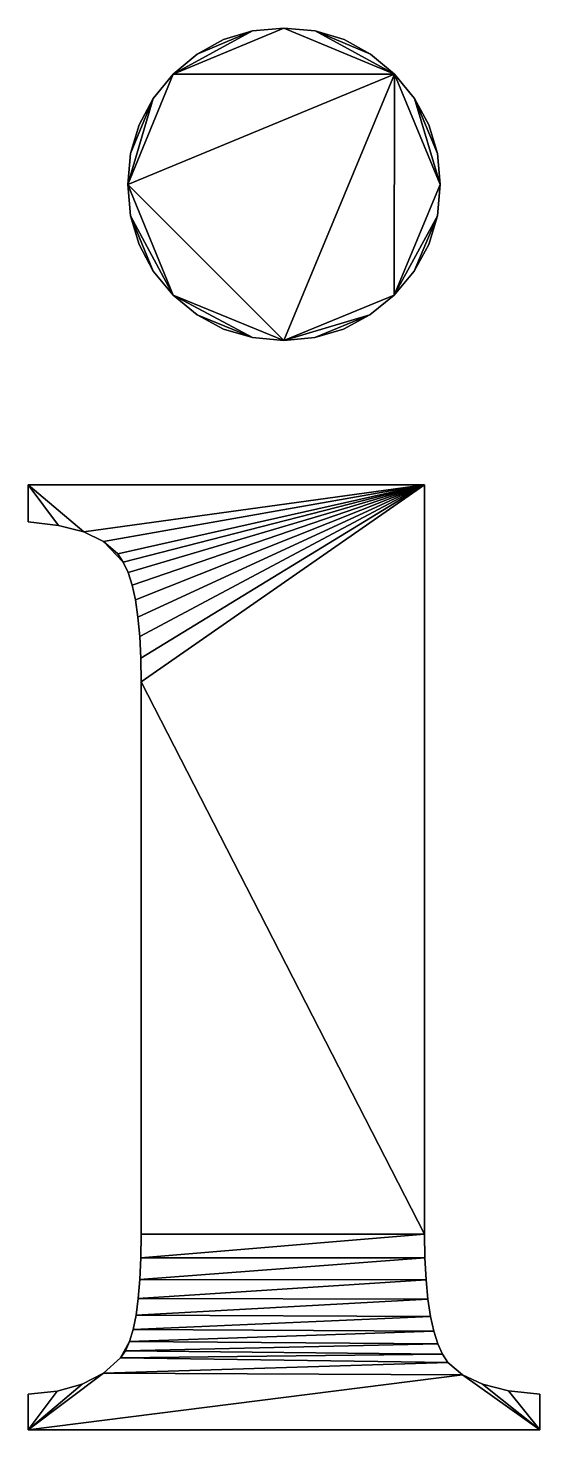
# Model space of a CAD drawing. Header units: metres. Extents: x 0.029 to 0.377, y 0 to 0.954.
import ezdxf

# ---------------------------------------------------------------- set-up
doc = ezdxf.new("R2010")
doc.units = ezdxf.units.M

msp = doc.modelspace()

# ---------------------------------------------------------------- meshes
at = {"layer": 'Armanisoft_0', "linetype": 'CONTINUOUS'}
mesh = msp.add_polyface(dxfattribs=at)
corners = [(0.202978, 0.954268), (0.224318, 0.952304), (0.244, 0.946412), (0.262022, 0.936592), (0.278385, 0.922844), (0.291976, 0.906369), (0.301685, 0.88837), (0.30751, 0.868845), (0.309451, 0.847795), (0.307487, 0.826477), (0.301595, 0.80683), (0.291775, 0.788855), (0.278027, 0.772551), (0.261552, 0.759017), (0.243553, 0.74935), (0.224028, 0.743549), (0.202978, 0.741616), (0.18166, 0.743549), (0.162013, 0.74935), (0.144037, 0.759017), (0.127734, 0.772551), (0.1142, 0.788855), (0.104533, 0.80683), (0.098732, 0.826477), (0.096799, 0.847795), (0.098732, 0.868845), (0.104533, 0.88837), (0.1142, 0.906369), (0.127734, 0.922844), (0.144037, 0.936592), (0.162013, 0.946412), (0.18166, 0.952304), (0.202978, 0.954268), (0.29878, 0.643293), (0.29878, 0.133384), (0.299028, 0.117057), (0.299771, 0.102274), (0.30101, 0.089034), (0.302744, 0.077338), (0.304974, 0.067186), (0.307699, 0.058577), (0.31092, 0.051511), (0.314636, 0.045989), (0.324497, 0.037514), (0.338226, 0.031089), (0.355823, 0.026715), (0.377287, 0.02439), (0.377287, 0), (0.028963, 0), (0.028963, 0.02439), (0.04879, 0.026371), (0.065896, 0.031144), (0.080282, 0.03871), (0.091947, 0.049069), (0.095228, 0.053869), (0.098071, 0.060309), (0.100477, 0.068389), (0.102446, 0.078108), (0.103977, 0.089467), (0.10507, 0.102466), (0.105726, 0.117105), (0.105945, 0.133384), (0.105945, 0.509146), (0.105697, 0.525412), (0.104953, 0.540142), (0.103712, 0.553336), (0.101976, 0.564995), (0.099743, 0.575119), (0.097014, 0.583708), (0.093789, 0.590761), (0.090068, 0.596279), (0.080295, 0.60477), (0.066853, 0.611244), (0.049743, 0.615701), (0.028963, 0.61814), (0.028963, 0.643293), (0.29878, 0.643293), (0.203125, 1.691862), (-1.011603, -0.13023), (1.417853, -0.13023), (0.202978, 0.954268, 0.229421), (0.224318, 0.952304, 0.229421), (0.244, 0.946412, 0.229421), (0.262022, 0.936592, 0.229421), (0.278385, 0.922844, 0.229421), (0.291976, 0.906369, 0.229421), (0.301685, 0.88837, 0.229421), (0.30751, 0.868845, 0.229421), (0.309451, 0.847795, 0.229421), (0.307487, 0.826477, 0.229421), (0.301595, 0.80683, 0.229421), (0.291775, 0.788855, 0.229421), (0.278027, 0.772551, 0.229421), (0.261552, 0.759017, 0.229421), (0.243553, 0.74935, 0.229421), (0.224028, 0.743549, 0.229421), (0.202978, 0.741616, 0.229421), (0.18166, 0.743549, 0.229421), (0.162013, 0.74935, 0.229421), (0.144037, 0.759017, 0.229421), (0.127734, 0.772551, 0.229421), (0.1142, 0.788855, 0.229421), (0.104533, 0.80683, 0.229421), (0.098732, 0.826477, 0.229421), (0.096799, 0.847795, 0.229421), (0.098732, 0.868845, 0.229421), (0.104533, 0.88837, 0.229421), (0.1142, 0.906369, 0.229421), (0.127734, 0.922844, 0.229421), (0.144037, 0.936592, 0.229421), (0.162013, 0.946412, 0.229421), (0.18166, 0.952304, 0.229421), (0.202978, 0.954268, 0.229421), (0.29878, 0.643293, 0.229421), (0.29878, 0.133384, 0.229421), (0.299028, 0.117057, 0.229421), (0.299771, 0.102274, 0.229421), (0.30101, 0.089034, 0.229421), (0.302744, 0.077338, 0.229421), (0.304974, 0.067186, 0.229421), (0.307699, 0.058577, 0.229421), (0.31092, 0.051511, 0.229421), (0.314636, 0.045989, 0.229421), (0.324497, 0.037514, 0.229421), (0.338226, 0.031089, 0.229421), (0.355823, 0.026715, 0.229421), (0.377287, 0.02439, 0.229421), (0.377287, 0, 0.229421), (0.028963, 0, 0.229421), (0.028963, 0.02439, 0.229421), (0.04879, 0.026371, 0.229421), (0.065896, 0.031144, 0.229421), (0.080282, 0.03871, 0.229421), (0.091947, 0.049069, 0.229421), (0.095228, 0.053869, 0.229421), (0.098071, 0.060309, 0.229421), (0.100477, 0.068389, 0.229421), (0.102446, 0.078108, 0.229421), (0.103977, 0.089467, 0.229421), (0.10507, 0.102466, 0.229421), (0.105726, 0.117105, 0.229421), (0.105945, 0.133384, 0.229421), (0.105945, 0.509146, 0.229421), (0.105697, 0.525412, 0.229421), (0.104953, 0.540142, 0.229421), (0.103712, 0.553336, 0.229421), (0.101976, 0.564995, 0.229421), (0.099743, 0.575119, 0.229421), (0.097014, 0.583708, 0.229421), (0.093789, 0.590761, 0.229421), (0.090068, 0.596279, 0.229421), (0.080295, 0.60477, 0.229421), (0.066853, 0.611244, 0.229421), (0.049743, 0.615701, 0.229421), (0.028963, 0.61814, 0.229421), (0.028963, 0.643293, 0.229421), (0.29878, 0.643293, 0.229421), (0.203125, 1.691862, 0.229421), (-1.011603, -0.13023, 0.229421), (1.417853, -0.13023, 0.229421), (0.202978, 0.954268), (0.202978, 0.954268, 0.229421), (0.224318, 0.952304), (0.224318, 0.952304, 0.229421), (0.244, 0.946412), (0.244, 0.946412, 0.229421), (0.262022, 0.936592), (0.262022, 0.936592, 0.229421), (0.278385, 0.922844), (0.278385, 0.922844, 0.229421), (0.291976, 0.906369), (0.291976, 0.906369, 0.229421), (0.301685, 0.88837), (0.301685, 0.88837, 0.229421), (0.30751, 0.868845), (0.30751, 0.868845, 0.229421), (0.309451, 0.847795), (0.309451, 0.847795, 0.229421), (0.307487, 0.826477), (0.307487, 0.826477, 0.229421), (0.301595, 0.80683), (0.301595, 0.80683, 0.229421), (0.291775, 0.788855), (0.291775, 0.788855, 0.229421), (0.278027, 0.772551), (0.278027, 0.772551, 0.229421), (0.261552, 0.759017), (0.261552, 0.759017, 0.229421), (0.243553, 0.74935), (0.243553, 0.74935, 0.229421), (0.224028, 0.743549), (0.224028, 0.743549, 0.229421), (0.202978, 0.741616), (0.202978, 0.741616, 0.229421), (0.18166, 0.743549), (0.18166, 0.743549, 0.229421), (0.162013, 0.74935), (0.162013, 0.74935, 0.229421), (0.144037, 0.759017), (0.144037, 0.759017, 0.229421), (0.127734, 0.772551), (0.127734, 0.772551, 0.229421), (0.1142, 0.788855), (0.1142, 0.788855, 0.229421), (0.104533, 0.80683), (0.104533, 0.80683, 0.229421), (0.098732, 0.826477), (0.098732, 0.826477, 0.229421), (0.096799, 0.847795), (0.096799, 0.847795, 0.229421), (0.098732, 0.868845), (0.098732, 0.868845, 0.229421), (0.104533, 0.88837), (0.104533, 0.88837, 0.229421), (0.1142, 0.906369), (0.1142, 0.906369, 0.229421), (0.127734, 0.922844), (0.127734, 0.922844, 0.229421), (0.144037, 0.936592), (0.144037, 0.936592, 0.229421), (0.162013, 0.946412), (0.162013, 0.946412, 0.229421), (0.18166, 0.952304), (0.18166, 0.952304, 0.229421), (0.29878, 0.643293), (0.29878, 0.643293, 0.229421), (0.29878, 0.133384), (0.29878, 0.133384, 0.229421), (0.299028, 0.117057), (0.299028, 0.117057, 0.229421), (0.299771, 0.102274), (0.299771, 0.102274, 0.229421), (0.30101, 0.089034), (0.30101, 0.089034, 0.229421), (0.302744, 0.077338), (0.302744, 0.077338, 0.229421), (0.304974, 0.067186), (0.304974, 0.067186, 0.229421), (0.307699, 0.058577), (0.307699, 0.058577, 0.229421), (0.31092, 0.051511), (0.31092, 0.051511, 0.229421), (0.314636, 0.045989), (0.314636, 0.045989, 0.229421), (0.324497, 0.037514), (0.324497, 0.037514, 0.229421), (0.338226, 0.031089), (0.338226, 0.031089, 0.229421), (0.355823, 0.026715), (0.355823, 0.026715, 0.229421), (0.377287, 0.02439), (0.377287, 0.02439, 0.229421), (0.377287, 0), (0.377287, 0, 0.229421), (0.028963, 0), (0.028963, 0, 0.229421), (0.028963, 0.02439), (0.028963, 0.02439, 0.229421), (0.04879, 0.026371), (0.04879, 0.026371, 0.229421), (0.065896, 0.031144), (0.065896, 0.031144, 0.229421), (0.080282, 0.03871), (0.080282, 0.03871, 0.229421), (0.091947, 0.049069), (0.091947, 0.049069, 0.229421), (0.095228, 0.053869), (0.095228, 0.053869, 0.229421), (0.098071, 0.060309), (0.098071, 0.060309, 0.229421), (0.100477, 0.068389), (0.100477, 0.068389, 0.229421), (0.102446, 0.078108), (0.102446, 0.078108, 0.229421), (0.103977, 0.089467), (0.103977, 0.089467, 0.229421), (0.10507, 0.102466), (0.10507, 0.102466, 0.229421), (0.105726, 0.117105), (0.105726, 0.117105, 0.229421), (0.105945, 0.133384), (0.105945, 0.133384, 0.229421), (0.105945, 0.509146), (0.105945, 0.509146, 0.229421), (0.105697, 0.525412), (0.105697, 0.525412, 0.229421), (0.104953, 0.540142), (0.104953, 0.540142, 0.229421), (0.103712, 0.553336), (0.103712, 0.553336, 0.229421), (0.101976, 0.564995), (0.101976, 0.564995, 0.229421), (0.099743, 0.575119), (0.099743, 0.575119, 0.229421), (0.097014, 0.583708), (0.097014, 0.583708, 0.229421), (0.093789, 0.590761), (0.093789, 0.590761, 0.229421), (0.090068, 0.596279), (0.090068, 0.596279, 0.229421), (0.080295, 0.60477), (0.080295, 0.60477, 0.229421), (0.066853, 0.611244), (0.066853, 0.611244, 0.229421), (0.049743, 0.615701), (0.049743, 0.615701, 0.229421), (0.028963, 0.61814), (0.028963, 0.61814, 0.229421), (0.028963, 0.643293), (0.028963, 0.643293, 0.229421)]
mesh.append_faces([[corners[k] for k in face] for face in [(3, 1, 2), (4, 0, 1), (4, 1, 3), (7, 5, 6), (8, 4, 5), (8, 5, 7), (11, 9, 10), (12, 4, 8), (12, 8, 9), (12, 9, 11), (15, 13, 14), (16, 4, 12), (16, 12, 13), (16, 13, 15), (19, 17, 18), (20, 16, 17), (20, 17, 19), (23, 20, 21), (23, 21, 22), (24, 4, 16), (24, 16, 20), (24, 20, 23), (27, 24, 25), (27, 25, 26), (28, 0, 4), (28, 4, 24), (28, 24, 27), (31, 0, 28), (31, 28, 29), (31, 29, 30), (47, 43, 44), (47, 44, 45), (47, 45, 46), (48, 43, 47), (50, 48, 49), (51, 48, 50), (52, 42, 43), (52, 43, 48), (52, 48, 51), (53, 41, 42), (53, 42, 52), (54, 40, 41), (54, 41, 53), (55, 39, 40), (55, 40, 54), (55, 54, 53), (56, 38, 39), (56, 39, 55), (57, 37, 38), (57, 38, 56), (58, 36, 37), (58, 37, 57), (59, 35, 36), (59, 36, 58), (60, 34, 35), (60, 35, 59), (61, 34, 60), (62, 33, 34), (62, 34, 61), (63, 33, 62), (64, 33, 63), (65, 33, 64), (66, 33, 65), (67, 33, 66), (68, 33, 67), (69, 33, 68), (71, 70, 69), (75, 72, 73), (75, 73, 74), (33, 69, 70), (33, 70, 71), (33, 71, 72), (69, 70, 76), (70, 71, 76), (71, 72, 76), (72, 75, 76), (83, 82, 81), (84, 81, 80), (84, 83, 81), (87, 86, 85), (88, 85, 84), (88, 87, 85), (91, 90, 89), (92, 88, 84), (92, 89, 88), (92, 91, 89), (95, 94, 93), (96, 92, 84), (96, 93, 92), (96, 95, 93), (99, 98, 97), (100, 97, 96), (100, 99, 97), (103, 101, 100), (103, 102, 101), (104, 96, 84), (104, 100, 96), (104, 103, 100), (107, 105, 104), (107, 106, 105), (108, 84, 80), (108, 104, 84), (108, 107, 104), (111, 108, 80), (111, 109, 108), (111, 110, 109), (127, 124, 123), (127, 125, 124), (127, 126, 125), (128, 127, 123), (130, 129, 128), (131, 130, 128), (132, 123, 122), (132, 128, 123), (132, 131, 128), (133, 122, 121), (133, 132, 122), (134, 121, 120), (134, 133, 121), (135, 120, 119), (135, 134, 120), (135, 133, 134), (136, 119, 118), (136, 135, 119), (137, 118, 117), (137, 136, 118), (138, 117, 116), (138, 137, 117), (139, 116, 115), (139, 138, 116), (140, 115, 114), (140, 139, 115), (141, 140, 114), (142, 114, 113), (142, 141, 114), (143, 142, 113), (144, 143, 113), (145, 144, 113), (146, 145, 113), (147, 146, 113), (148, 147, 113), (149, 148, 113), (151, 149, 150), (155, 153, 152), (155, 154, 153), (113, 150, 149), (113, 151, 150), (113, 152, 151), (149, 156, 150), (150, 156, 151), (151, 156, 152), (152, 156, 155), (162, 160, 161, 163), (164, 162, 163, 165), (166, 164, 165, 167), (168, 166, 167, 169), (170, 168, 169, 171), (172, 170, 171, 173), (174, 172, 173, 175), (176, 174, 175, 177), (178, 176, 177, 179), (180, 178, 179, 181), (182, 180, 181, 183), (184, 182, 183, 185), (186, 184, 185, 187), (188, 186, 187, 189), (190, 188, 189, 191), (192, 190, 191, 193), (194, 192, 193, 195), (196, 194, 195, 197), (198, 196, 197, 199), (200, 198, 199, 201), (202, 200, 201, 203), (204, 202, 203, 205), (206, 204, 205, 207), (208, 206, 207, 209), (210, 208, 209, 211), (212, 210, 211, 213), (214, 212, 213, 215), (216, 214, 215, 217), (218, 216, 217, 219), (220, 218, 219, 221), (222, 220, 221, 223), (160, 222, 223, 161), (226, 224, 225, 227), (228, 226, 227, 229), (230, 228, 229, 231), (232, 230, 231, 233), (234, 232, 233, 235), (236, 234, 235, 237), (238, 236, 237, 239), (240, 238, 239, 241), (242, 240, 241, 243), (244, 242, 243, 245), (246, 244, 245, 247), (248, 246, 247, 249), (250, 248, 249, 251), (252, 250, 251, 253), (254, 252, 253, 255), (256, 254, 255, 257), (258, 256, 257, 259), (260, 258, 259, 261), (262, 260, 261, 263), (264, 262, 263, 265), (266, 264, 265, 267), (268, 266, 267, 269), (270, 268, 269, 271), (272, 270, 271, 273), (274, 272, 273, 275), (276, 274, 275, 277), (278, 276, 277, 279), (280, 278, 279, 281), (282, 280, 281, 283), (284, 282, 283, 285), (286, 284, 285, 287), (288, 286, 287, 289), (290, 288, 289, 291), (292, 290, 291, 293), (294, 292, 293, 295), (296, 294, 295, 297), (298, 296, 297, 299), (300, 298, 299, 301), (302, 300, 301, 303), (304, 302, 303, 305), (306, 304, 305, 307), (308, 306, 307, 309), (224, 308, 309, 225)]])

doc.saveas('drawing.dxf')
